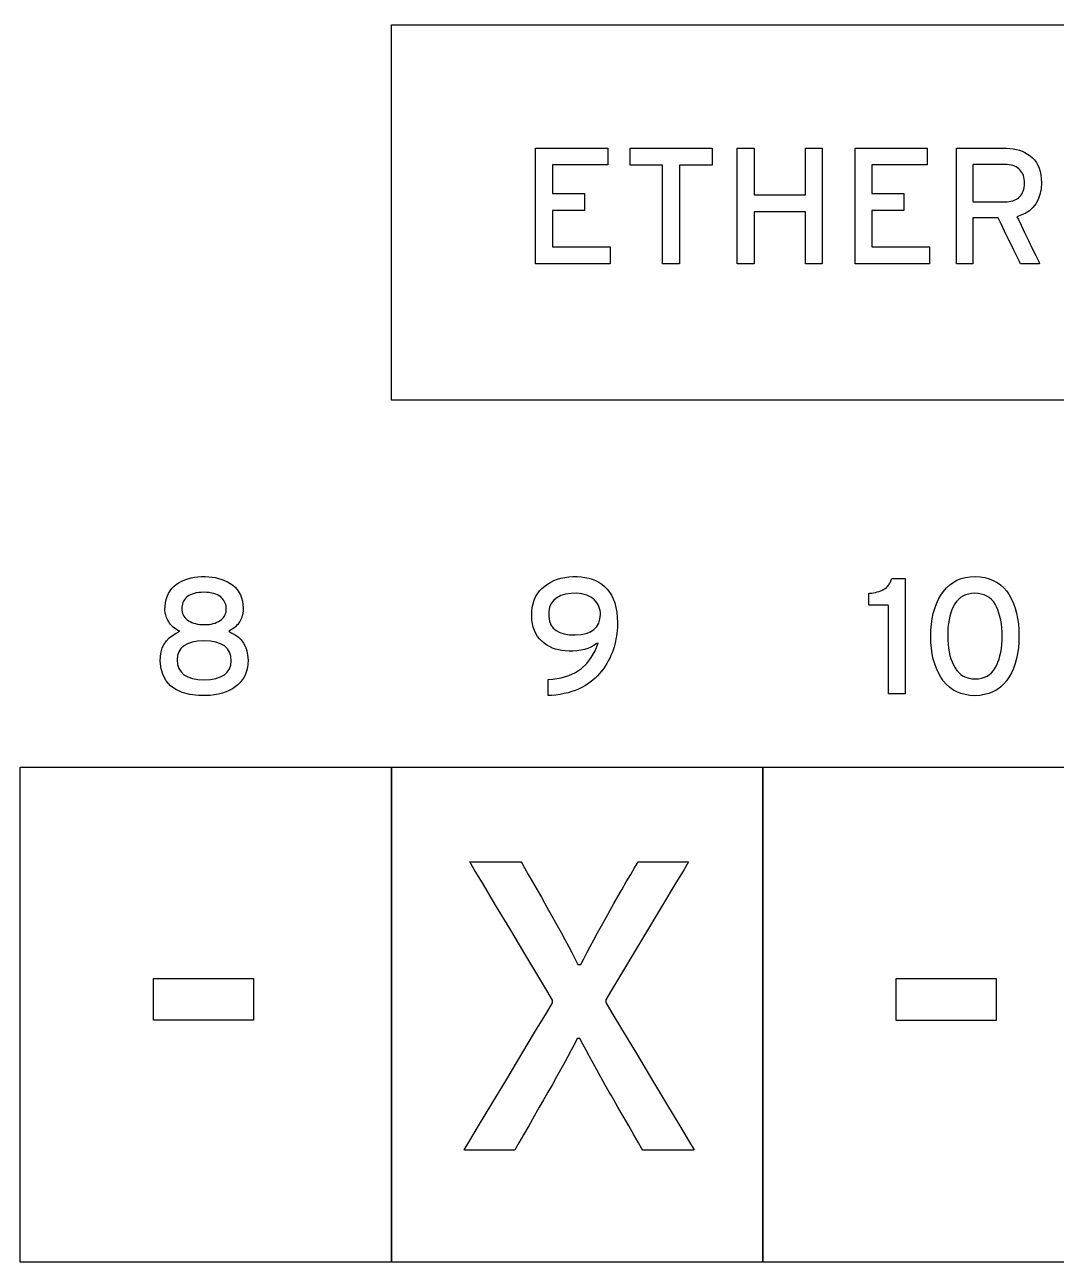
# Model space of a CAD drawing. Extents: x 1 to 47.7, y 0.2 to 35.
# Drawn here: x 7.932 to 10.276, y 30.5 to 33.312 of the extents above; entities that cross this region are included whole.
import ezdxf

# ---------------------------------------------------------------- set-up
doc = ezdxf.new("R2010")
doc.units = 0
doc.header["$MEASUREMENT"] = 0
doc.layers.add('8_0_____DWG', color=7, linetype='CONTINUOUS')

msp = doc.modelspace()

# ---------------------------------------------------------------- linework, layer by layer
at = {"layer": '8_0_____DWG'}
for points in [[(10.4527, 32.459), (8.7651, 32.459), (8.7651, 33.3125), (11.2964, 33.3125), (11.2964, 31.625), (10.4527, 31.625), (10.4527, 32.459)], [(9.0927, 32.7695), (9.0927, 33.0319), (9.2565, 33.0319), (9.2565, 32.9938), (9.1308, 32.9938), (9.1308, 32.9286), (9.2038, 32.9286), (9.2038, 32.8906), (9.1308, 32.8906), (9.1308, 32.8076), (9.262, 32.8076), (9.262, 32.7695), (9.0927, 32.7695)], [(9.4194, 32.9935), (9.4194, 32.7695), (9.3813, 32.7695), (9.3813, 32.9935), (9.3071, 32.9935), (9.3071, 33.0319), (9.4936, 33.0319), (9.4936, 32.9935), (9.4194, 32.9935)], [(9.7059, 32.7695), (9.7059, 32.8873), (9.5889, 32.8873), (9.5889, 32.7695), (9.5509, 32.7695), (9.5509, 33.0319), (9.5889, 33.0319), (9.5889, 32.9257), (9.7059, 32.9257), (9.7059, 33.0319), (9.744, 33.0319), (9.744, 32.7695), (9.7059, 32.7695)], [(9.8186, 32.7695), (9.8186, 33.0319), (9.9823, 33.0319), (9.9823, 32.9938), (9.8566, 32.9938), (9.8566, 32.9286), (9.9296, 32.9286), (9.9296, 32.8906), (9.8566, 32.8906), (9.8566, 32.8076), (9.9878, 32.8076), (9.9878, 32.7695), (9.8186, 32.7695)], [(8.7651, 30.5), (7.9213, 30.5), (7.9213, 31.625), (8.7651, 31.625), (8.7651, 30.5)], [(9.6088, 30.5), (8.7651, 30.5), (8.7651, 31.625), (9.6088, 31.625), (9.6088, 30.5)], [(10.4526, 30.5), (9.6089, 30.5), (9.6089, 31.625), (10.4526, 31.625), (10.4526, 30.5)], [(8.2245, 31.0498), (8.2245, 31.1449), (8.4514, 31.1449), (8.4514, 31.0498), (8.2245, 31.0498)], [(9.912, 31.0496), (9.912, 31.1447), (10.139, 31.1447), (10.139, 31.0496), (9.912, 31.0496)]]:
    msp.add_lwpolyline(points, dxfattribs=at)
for points in [[(10.2422, 32.9534), (10.2413, 32.9395), (10.2388, 32.9269), (10.235, 32.9156), (10.2297, 32.9057), (10.2229, 32.897), (10.2148, 32.8897), (10.2051, 32.8837), (10.1941, 32.879), (10.1865, 32.8762), (10.1897, 32.8696), (10.1958, 32.857), (10.2037, 32.8406), (10.2126, 32.8223), (10.2214, 32.804), (10.2293, 32.7879), (10.2351, 32.7758), (10.238, 32.7698), (10.2373, 32.7695), (10.2336, 32.7695), (10.2278, 32.7695), (10.2207, 32.7695), (10.2131, 32.7695), (10.2058, 32.7695), (10.1997, 32.7695), (10.1955, 32.7695), (10.1942, 32.7695), (10.192, 32.7741), (10.1868, 32.7848), (10.1795, 32.7999), (10.171, 32.8173), (10.1623, 32.8352), (10.1544, 32.8516), (10.1481, 32.8646), (10.1444, 32.8722), (10.1434, 32.8733), (10.1395, 32.8733), (10.1326, 32.8733), (10.1236, 32.8733), (10.1138, 32.8733), (10.104, 32.8733), (10.0955, 32.8733), (10.0893, 32.8733), (10.0865, 32.8733), (10.0864, 32.8707), (10.0864, 32.8615), (10.0864, 32.8474), (10.0864, 32.8304), (10.0864, 32.8124), (10.0864, 32.7955), (10.0864, 32.7814), (10.0864, 32.7721), (10.0863, 32.7695), (10.0845, 32.7695), (10.0805, 32.7695), (10.0749, 32.7695), (10.0686, 32.7695), (10.0622, 32.7695), (10.0564, 32.7695), (10.0519, 32.7695), (10.0494, 32.7695), (10.0491, 32.7725), (10.0491, 32.7917), (10.0491, 32.8244), (10.0491, 32.8659), (10.0491, 32.911), (10.0491, 32.9551), (10.0491, 32.9932), (10.0491, 33.0204), (10.0491, 33.0318), (10.0525, 33.0319), (10.063, 33.0319), (10.0785, 33.0319), (10.0969, 33.0319), (10.1162, 33.0319), (10.1342, 33.0319), (10.1489, 33.0319), (10.1583, 33.0319), (10.1627, 33.0319), (10.1705, 33.0315), (10.1779, 33.0306), (10.1851, 33.0292), (10.192, 33.0273), (10.1985, 33.0249), (10.2047, 33.022), (10.2107, 33.0186), (10.2163, 33.0147), (10.2217, 33.0103), (10.2264, 33.0052), (10.2305, 32.9995), (10.234, 32.9933), (10.2369, 32.9865), (10.2392, 32.9791), (10.2408, 32.9711), (10.2418, 32.9626)], [(10.2038, 32.9523), (10.2036, 32.9572), (10.203, 32.9618), (10.2022, 32.966), (10.201, 32.97), (10.1995, 32.9736), (10.1977, 32.977), (10.1956, 32.9801), (10.1932, 32.9828), (10.1905, 32.9854), (10.1875, 32.9876), (10.1843, 32.9896), (10.1808, 32.9913), (10.1771, 32.9926), (10.1731, 32.9937), (10.169, 32.9944), (10.1645, 32.9948), (10.1605, 32.9949), (10.1568, 32.9949), (10.1486, 32.9949), (10.1373, 32.9949), (10.1244, 32.9949), (10.1114, 32.9949), (10.0998, 32.9949), (10.091, 32.9949), (10.0866, 32.9949), (10.0864, 32.9932), (10.0864, 32.9858), (10.0864, 32.9742), (10.0864, 32.9601), (10.0864, 32.9451), (10.0864, 32.931), (10.0864, 32.9194), (10.0864, 32.912), (10.0866, 32.9103), (10.091, 32.9103), (10.0998, 32.9103), (10.1114, 32.9103), (10.1244, 32.9103), (10.1373, 32.9103), (10.1486, 32.9103), (10.1568, 32.9103), (10.1605, 32.9103), (10.1645, 32.9104), (10.1688, 32.9108), (10.1729, 32.9115), (10.1768, 32.9125), (10.1805, 32.9138), (10.184, 32.9153), (10.1872, 32.9172), (10.1901, 32.9194), (10.1929, 32.9218), (10.1954, 32.9246), (10.1976, 32.9276), (10.1994, 32.9309), (10.2009, 32.9346), (10.2021, 32.9386), (10.203, 32.9429), (10.2036, 32.9474)], [(8.439, 31.8683), (8.4386, 31.8596), (8.4375, 31.8514), (8.4356, 31.8437), (8.4331, 31.8365), (8.4299, 31.8297), (8.426, 31.8235), (8.4214, 31.8178), (8.4161, 31.8125), (8.4101, 31.8077), (8.4036, 31.8033), (8.3965, 31.7995), (8.389, 31.7962), (8.3808, 31.7934), (8.3722, 31.7912), (8.363, 31.7895), (8.3533, 31.7884), (8.3431, 31.7878), (8.3261, 31.7881), (8.3065, 31.7905), (8.2894, 31.7951), (8.2748, 31.8017), (8.2627, 31.8103), (8.2531, 31.8211), (8.2461, 31.8339), (8.2415, 31.8488), (8.2395, 31.8658), (8.2398, 31.8775), (8.2414, 31.8874), (8.2442, 31.8965), (8.2482, 31.9048), (8.2534, 31.9123), (8.2597, 31.919), (8.2673, 31.9248), (8.276, 31.9299), (8.2838, 31.9339), (8.2795, 31.9361), (8.2756, 31.9385), (8.272, 31.941), (8.2687, 31.9437), (8.2658, 31.9465), (8.2632, 31.9494), (8.2608, 31.9525), (8.2588, 31.9557), (8.2571, 31.959), (8.2554, 31.9622), (8.254, 31.9654), (8.2528, 31.9685), (8.2519, 31.9716), (8.2511, 31.9746), (8.2506, 31.9776), (8.2503, 31.9806), (8.2502, 31.9835), (8.2504, 31.9904), (8.2513, 31.9985), (8.2529, 32.0061), (8.2552, 32.0132), (8.2582, 32.0198), (8.2618, 32.0258), (8.2661, 32.0314), (8.2711, 32.0364), (8.2768, 32.0409), (8.2827, 32.0447), (8.2889, 32.048), (8.2955, 32.0509), (8.3024, 32.0533), (8.3097, 32.0553), (8.3172, 32.0568), (8.3252, 32.0578), (8.3334, 32.0583), (8.3419, 32.0584), (8.3498, 32.0581), (8.3576, 32.0572), (8.365, 32.056), (8.3723, 32.0542), (8.3792, 32.052), (8.3859, 32.0493), (8.3924, 32.0462), (8.3986, 32.0426), (8.4045, 32.0385), (8.4098, 32.0339), (8.4145, 32.0287), (8.4184, 32.023), (8.4217, 32.0167), (8.4243, 32.0099), (8.4263, 32.0026), (8.4275, 31.9947), (8.4281, 31.9862), (8.4281, 31.9839), (8.4281, 31.9825), (8.428, 31.9812), (8.4279, 31.9798), (8.4277, 31.9783), (8.4275, 31.9769), (8.4273, 31.9754), (8.427, 31.9739), (8.4267, 31.9723), (8.4263, 31.9707), (8.4258, 31.969), (8.4253, 31.9673), (8.4247, 31.9657), (8.4241, 31.964), (8.4233, 31.9623), (8.4226, 31.9606), (8.4218, 31.9589), (8.4204, 31.9564), (8.4183, 31.953), (8.4159, 31.9498), (8.4132, 31.9468), (8.4102, 31.9439), (8.4069, 31.9412), (8.4033, 31.9387), (8.3994, 31.9363), (8.3952, 31.9341), (8.4009, 31.9308), (8.4096, 31.9263), (8.4172, 31.9207), (8.4237, 31.9143), (8.429, 31.907), (8.4332, 31.8987), (8.4363, 31.8895), (8.4382, 31.8794)], [(9.2787, 31.9538), (9.2786, 31.9478), (9.2783, 31.9417), (9.2778, 31.9356), (9.2771, 31.9294), (9.2763, 31.9232), (9.2752, 31.9169), (9.274, 31.9106), (9.2725, 31.9042), (9.2708, 31.8978), (9.2688, 31.8914), (9.2665, 31.885), (9.2639, 31.8788), (9.261, 31.8726), (9.2578, 31.8665), (9.2544, 31.8605), (9.2507, 31.8546), (9.2468, 31.8488), (9.2426, 31.8431), (9.2381, 31.8377), (9.2334, 31.8325), (9.2282, 31.8275), (9.2228, 31.8228), (9.2169, 31.8184), (9.2108, 31.8141), (9.2043, 31.8101), (9.1975, 31.8064), (9.1902, 31.8028), (9.1826, 31.7996), (9.1746, 31.7968), (9.1662, 31.7944), (9.1575, 31.7923), (9.1483, 31.7905), (9.1388, 31.7891), (9.1289, 31.7881), (9.1211, 31.7877), (9.1211, 31.7896), (9.1211, 31.7937), (9.1211, 31.7991), (9.1211, 31.8054), (9.1211, 31.8117), (9.1211, 31.8174), (9.1211, 31.8218), (9.1211, 31.8243), (9.1319, 31.8253), (9.1506, 31.8283), (9.1677, 31.8333), (9.1831, 31.8404), (9.1968, 31.8496), (9.2088, 31.8608), (9.2192, 31.8742), (9.2279, 31.8896), (9.2349, 31.9071), (9.231, 31.906), (9.2249, 31.9018), (9.2183, 31.8982), (9.2111, 31.8952), (9.2034, 31.8928), (9.1952, 31.891), (9.1865, 31.8897), (9.1772, 31.889), (9.1677, 31.8889), (9.1598, 31.8892), (9.1522, 31.8901), (9.1449, 31.8916), (9.1378, 31.8935), (9.131, 31.896), (9.1244, 31.8991), (9.1182, 31.9026), (9.1122, 31.9068), (9.1065, 31.9114), (9.1014, 31.9166), (9.0969, 31.9224), (9.0931, 31.9288), (9.0899, 31.9357), (9.0874, 31.9431), (9.0855, 31.9511), (9.0843, 31.9597), (9.0837, 31.9689), (9.084, 31.9786), (9.085, 31.9879), (9.0868, 31.9965), (9.0894, 32.0047), (9.0926, 32.0122), (9.0967, 32.0192), (9.1015, 32.0256), (9.107, 32.0314), (9.1133, 32.0367), (9.1199, 32.0414), (9.1269, 32.0456), (9.1342, 32.0492), (9.142, 32.0522), (9.1502, 32.0546), (9.1588, 32.0564), (9.1678, 32.0577), (9.1772, 32.0583), (9.1868, 32.0584), (9.196, 32.0578), (9.2048, 32.0566), (9.2132, 32.0547), (9.2212, 32.0522), (9.2287, 32.0491), (9.2359, 32.0453), (9.2427, 32.0408), (9.2491, 32.0357), (9.2552, 32.0299), (9.2605, 32.0232), (9.2652, 32.0158), (9.2692, 32.0075), (9.2725, 31.9984), (9.2751, 31.9884), (9.277, 31.9777), (9.2782, 31.9661)], [(9.8945, 31.7918), (9.8945, 31.7995), (9.8945, 31.82), (9.8945, 31.8493), (9.8945, 31.8836), (9.8945, 31.9188), (9.8945, 31.9511), (9.8945, 31.9765), (9.8945, 31.9911), (9.8941, 31.9931), (9.8908, 31.9931), (9.8851, 31.9931), (9.8779, 31.9931), (9.87, 31.9931), (9.8624, 31.9931), (9.8558, 31.9931), (9.8512, 31.9931), (9.8495, 31.9931), (9.8495, 31.9941), (9.8495, 31.9969), (9.8495, 32.0008), (9.8495, 32.0054), (9.8495, 32.0102), (9.8495, 32.0145), (9.8495, 32.0179), (9.8495, 32.0199), (9.8518, 32.0204), (9.8564, 32.0209), (9.8608, 32.0216), (9.865, 32.0225), (9.8691, 32.0235), (9.873, 32.0248), (9.8768, 32.0262), (9.8804, 32.0277), (9.8839, 32.0295), (9.8871, 32.0314), (9.89, 32.0336), (9.8926, 32.036), (9.8949, 32.0387), (9.897, 32.0417), (9.8987, 32.0449), (9.9002, 32.0485), (9.9013, 32.0522), (9.9021, 32.0542), (9.9043, 32.0542), (9.9082, 32.0542), (9.9132, 32.0542), (9.9186, 32.0542), (9.9238, 32.0542), (9.9283, 32.0542), (9.9314, 32.0542), (9.9326, 32.0542), (9.9326, 32.0442), (9.9326, 32.0175), (9.9326, 31.9793), (9.9326, 31.9346), (9.9326, 31.8887), (9.9326, 31.8466), (9.9326, 31.8135), (9.9326, 31.7945), (9.9322, 31.7918), (9.9295, 31.7918), (9.9247, 31.7918), (9.9186, 31.7918), (9.9119, 31.7918), (9.9054, 31.7918), (9.8999, 31.7918), (9.896, 31.7918)], [(10.1911, 31.9235), (10.1908, 31.9096), (10.1897, 31.8963), (10.188, 31.8837), (10.1855, 31.8718), (10.1824, 31.8605), (10.1785, 31.8498), (10.1739, 31.8397), (10.1687, 31.8304), (10.1627, 31.8216), (10.156, 31.8139), (10.1487, 31.8071), (10.1406, 31.8013), (10.132, 31.7966), (10.1226, 31.7928), (10.1126, 31.7901), (10.1019, 31.7884), (10.0906, 31.7876), (10.0793, 31.7884), (10.0687, 31.7901), (10.0588, 31.7928), (10.0496, 31.7965), (10.041, 31.8012), (10.033, 31.8069), (10.0257, 31.8136), (10.0191, 31.8213), (10.0131, 31.8299), (10.0079, 31.8392), (10.0033, 31.8491), (9.9995, 31.8597), (9.9963, 31.8709), (9.9938, 31.8829), (9.9921, 31.8955), (9.991, 31.9088), (9.9907, 31.9228), (9.991, 31.9367), (9.9921, 31.95), (9.9939, 31.9626), (9.9964, 31.9746), (9.9996, 31.986), (10.0035, 31.9966), (10.0081, 32.0067), (10.0135, 32.0161), (10.0195, 32.0248), (10.0262, 32.0326), (10.0336, 32.0394), (10.0416, 32.0452), (10.0502, 32.0499), (10.0595, 32.0536), (10.0694, 32.0562), (10.08, 32.0578), (10.0913, 32.0584), (10.1026, 32.0578), (10.1133, 32.0561), (10.1233, 32.0534), (10.1326, 32.0498), (10.1412, 32.0451), (10.1492, 32.0394), (10.1565, 32.0328), (10.1631, 32.0251), (10.169, 32.0165), (10.1742, 32.0072), (10.1787, 31.9973), (10.1825, 31.9866), (10.1856, 31.9754), (10.188, 31.9634), (10.1898, 31.9508), (10.1908, 31.9375)], [(8.3897, 31.9839), (8.3896, 31.9876), (8.3891, 31.9911), (8.3883, 31.9945), (8.3872, 31.9978), (8.3858, 32.001), (8.3841, 32.004), (8.382, 32.0069), (8.3797, 32.0096), (8.3769, 32.0123), (8.3737, 32.0146), (8.37, 32.0167), (8.3659, 32.0184), (8.3614, 32.0198), (8.3564, 32.021), (8.351, 32.0218), (8.3451, 32.0223), (8.3388, 32.0226), (8.3326, 32.0224), (8.3269, 32.0218), (8.3215, 32.0211), (8.3166, 32.02), (8.3122, 32.0186), (8.3081, 32.017), (8.3046, 32.0151), (8.3014, 32.0129), (8.2987, 32.0105), (8.2962, 32.0078), (8.2941, 32.0051), (8.2924, 32.0022), (8.291, 31.9991), (8.2899, 31.9959), (8.2891, 31.9925), (8.2887, 31.989), (8.2886, 31.9854), (8.2888, 31.9817), (8.2894, 31.9781), (8.2904, 31.9747), (8.2917, 31.9715), (8.2934, 31.9685), (8.2955, 31.9656), (8.298, 31.963), (8.3009, 31.9604), (8.3041, 31.9581), (8.3075, 31.956), (8.3113, 31.9542), (8.3153, 31.9526), (8.3196, 31.9514), (8.3241, 31.9504), (8.329, 31.9497), (8.3341, 31.9493), (8.3395, 31.9491), (8.3452, 31.9493), (8.3505, 31.9497), (8.3555, 31.9504), (8.3601, 31.9514), (8.3644, 31.9528), (8.3684, 31.9544), (8.3721, 31.9562), (8.3754, 31.9584), (8.3784, 31.9608), (8.3811, 31.9632), (8.3834, 31.9657), (8.3853, 31.9684), (8.3869, 31.9712), (8.3881, 31.9742), (8.389, 31.9773), (8.3896, 31.9805)], [(9.2399, 31.9722), (9.2397, 31.977), (9.239, 31.9816), (9.238, 31.986), (9.2364, 31.9902), (9.2345, 31.9943), (9.2321, 31.9982), (9.2293, 32.0018), (9.2261, 32.0053), (9.2224, 32.0086), (9.2183, 32.0115), (9.2137, 32.014), (9.2088, 32.016), (9.2033, 32.0177), (9.1975, 32.019), (9.1912, 32.0198), (9.1845, 32.0203), (9.1734, 32.0199), (9.1608, 32.0182), (9.1501, 32.015), (9.1411, 32.0104), (9.1338, 32.0045), (9.1283, 31.9972), (9.1245, 31.9886), (9.1225, 31.9785), (9.1223, 31.9674), (9.124, 31.9573), (9.1274, 31.9487), (9.1324, 31.9414), (9.1391, 31.9355), (9.1475, 31.931), (9.1576, 31.9279), (9.1693, 31.9262), (9.1828, 31.9259), (9.1959, 31.9268), (9.2074, 31.9292), (9.2171, 31.9329), (9.2251, 31.938), (9.2314, 31.9445), (9.2359, 31.9523), (9.2388, 31.9616)], [(10.1527, 31.9228), (10.1525, 31.9325), (10.1519, 31.9419), (10.151, 31.9508), (10.1496, 31.9594), (10.1478, 31.9675), (10.1456, 31.9752), (10.1431, 31.9825), (10.1401, 31.9894), (10.1367, 31.9958), (10.1328, 32.0015), (10.1283, 32.0064), (10.1233, 32.0106), (10.1178, 32.0141), (10.1118, 32.0168), (10.1052, 32.0187), (10.0982, 32.0199), (10.0906, 32.0204), (10.0831, 32.0199), (10.0761, 32.0187), (10.0697, 32.0168), (10.0637, 32.0141), (10.0583, 32.0107), (10.0534, 32.0066), (10.049, 32.0017), (10.0451, 31.9961), (10.0416, 31.9898), (10.0386, 31.9831), (10.036, 31.9759), (10.0338, 31.9683), (10.0321, 31.9602), (10.0307, 31.9517), (10.0297, 31.9427), (10.0292, 31.9333), (10.0291, 31.9235), (10.0293, 31.9138), (10.0299, 31.9045), (10.031, 31.8956), (10.0324, 31.8871), (10.0343, 31.8791), (10.0365, 31.8715), (10.0392, 31.8643), (10.0423, 31.8576), (10.0458, 31.8511), (10.0497, 31.8452), (10.0541, 31.8401), (10.0591, 31.8358), (10.0645, 31.8322), (10.0704, 31.8294), (10.0769, 31.8274), (10.0838, 31.8262), (10.0913, 31.8257), (10.0989, 31.8262), (10.1059, 31.8274), (10.1124, 31.8294), (10.1184, 31.8321), (10.1239, 31.8357), (10.1289, 31.8399), (10.1333, 31.845), (10.1371, 31.8508), (10.1405, 31.8571), (10.1433, 31.8638), (10.1458, 31.871), (10.1479, 31.8785), (10.1497, 31.8865), (10.151, 31.8949), (10.152, 31.9038), (10.1525, 31.913)], [(8.4005, 31.8672), (8.3997, 31.8776), (8.3968, 31.8866), (8.392, 31.8943), (8.3853, 31.9006), (8.3766, 31.9055), (8.366, 31.9091), (8.3534, 31.9113), (8.3388, 31.9122), (8.3245, 31.9113), (8.3121, 31.9092), (8.3016, 31.9058), (8.2931, 31.901), (8.2864, 31.895), (8.2816, 31.8876), (8.2788, 31.879), (8.2778, 31.869), (8.2789, 31.8585), (8.2819, 31.8494), (8.2868, 31.8416), (8.2935, 31.8353), (8.3021, 31.8303), (8.3126, 31.8266), (8.325, 31.8244), (8.3392, 31.8235), (8.3536, 31.8244), (8.366, 31.8267), (8.3766, 31.8302), (8.3852, 31.835), (8.3919, 31.8411), (8.3967, 31.8485), (8.3996, 31.8572)], [(9.3362, 30.7544), (9.3335, 30.7591), (9.3264, 30.7714), (9.3161, 30.7892), (9.3041, 30.8101), (9.2915, 30.8318), (9.2798, 30.8521), (9.2702, 30.8688), (9.264, 30.8794), (9.26, 30.8865), (9.2501, 30.904), (9.2407, 30.9208), (9.2318, 30.937), (9.2232, 30.9526), (9.2151, 30.9675), (9.2075, 30.9818), (9.2002, 30.9954), (9.1934, 31.0084), (9.1871, 31.0085), (9.1806, 30.9957), (9.1736, 30.9822), (9.1661, 30.9679), (9.158, 30.9531), (9.1494, 30.9375), (9.1403, 30.9212), (9.1306, 30.9042), (9.1205, 30.8865), (9.1163, 30.8794), (9.1103, 30.8688), (9.1008, 30.8521), (9.0892, 30.8318), (9.0768, 30.8101), (9.0649, 30.7892), (9.0547, 30.7714), (9.0477, 30.7591), (9.0451, 30.7544), (9.0409, 30.7544), (9.0297, 30.7544), (9.0137, 30.7544), (8.9948, 30.7544), (8.9751, 30.7544), (8.9567, 30.7544), (8.9417, 30.7544), (8.9321, 30.7544), (8.9302, 30.7553), (8.941, 30.7732), (8.9631, 30.81), (8.993, 30.8598), (9.027, 30.9163), (9.0614, 30.9737), (9.0927, 31.0257), (9.1171, 31.0663), (9.131, 31.0895), (9.1312, 31.0957), (9.1181, 31.1175), (9.0952, 31.1557), (9.0659, 31.2046), (9.0337, 31.2584), (9.0018, 31.3115), (8.9738, 31.3582), (8.9531, 31.3928), (8.943, 31.4097), (8.945, 31.4104), (8.9547, 31.4104), (8.97, 31.4104), (8.9886, 31.4104), (9.0086, 31.4104), (9.0278, 31.4104), (9.0441, 31.4104), (9.0555, 31.4104), (9.0597, 31.4104), (9.0619, 31.4066), (9.0677, 31.3964), (9.076, 31.3816), (9.0858, 31.3643), (9.0961, 31.3463), (9.1056, 31.3294), (9.1134, 31.3156), (9.1184, 31.3068), (9.1222, 31.3001), (9.132, 31.2826), (9.1414, 31.2656), (9.1504, 31.2493), (9.1589, 31.2336), (9.167, 31.2185), (9.1747, 31.204), (9.1819, 31.1901), (9.1887, 31.1768), (9.1951, 31.1766), (9.2018, 31.1896), (9.2089, 31.2032), (9.2165, 31.2176), (9.2246, 31.2327), (9.2332, 31.2485), (9.2422, 31.2649), (9.2518, 31.2821), (9.2617, 31.3), (9.2656, 31.3068), (9.2707, 31.3156), (9.2786, 31.3294), (9.2883, 31.3463), (9.2987, 31.3643), (9.3086, 31.3816), (9.3171, 31.3964), (9.323, 31.4066), (9.3252, 31.4104), (9.3294, 31.4104), (9.3405, 31.4104), (9.3566, 31.4104), (9.3755, 31.4104), (9.3952, 31.4104), (9.4135, 31.4104), (9.4286, 31.4104), (9.4382, 31.4104), (9.4401, 31.4097), (9.43, 31.3929), (9.4093, 31.3584), (9.3813, 31.3118), (9.3494, 31.2588), (9.3172, 31.2052), (9.2879, 31.1565), (9.265, 31.1184), (9.2519, 31.0966), (9.2521, 31.0905), (9.266, 31.0672), (9.2904, 31.0264), (9.3217, 30.9743), (9.3561, 30.9168), (9.3901, 30.8601), (9.42, 30.8102), (9.4421, 30.7732), (9.4529, 30.7553), (9.4509, 30.7544), (9.4412, 30.7544), (9.4259, 30.7544), (9.4073, 30.7544), (9.3873, 30.7544), (9.3681, 30.7544), (9.3518, 30.7544), (9.3404, 30.7544)]]:
    msp.add_lwpolyline(points, close=True, dxfattribs=at)

doc.saveas('drawing.dxf')
